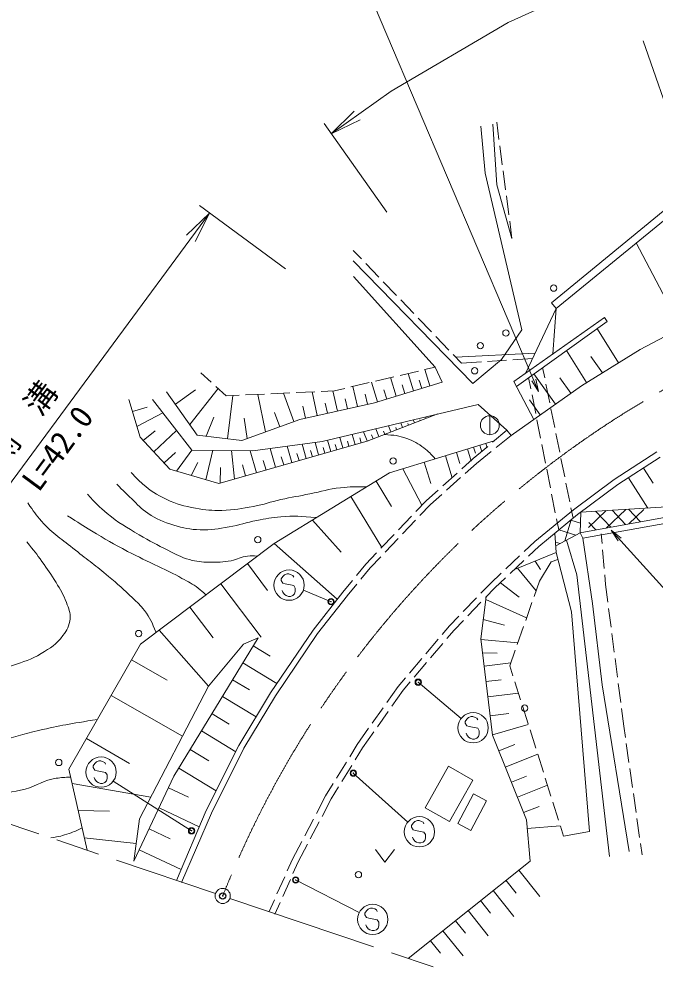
# Model space of a CAD drawing. Units: millimetres at full size, sheet at 1:1000; details may follow other scales. Extents: x 40000 to 680000, y 20000 to 380000.
# Drawn here: x 177992 to 228384, y 242920 to 317669 of the extents above; entities that cross this region are included whole.
import ezdxf
from ezdxf.enums import TextEntityAlignment as Align

# ---------------------------------------------------------------- set-up
doc = ezdxf.new("R2010")
doc.units = ezdxf.units.MM
doc.header["$LTSCALE"] = 1000
doc.header["$PDMODE"] = 32
doc.header["$PDSIZE"] = 500
doc.linetypes.add('CHAIN', pattern=[18.5, 12, -1.5, 3.5, -1.5])
for name, color, linetype, lineweight in [('M-BGD', 7, 'Continuous', 13), ('M-BMK', 2, 'CHAIN', 13), ('M-BMK-ROW', 30, 'Continuous', 13), ('M-BMK-SRVR', 3, 'Continuous', 13), ('M-STR-HTXT', 7, 'Continuous', 13), ('S-STR-HTXT', 7, 'Continuous', 13)]:
    doc.layers.add(name, color=color, linetype=linetype, lineweight=lineweight)
doc.layers.add('M-OTRS', color=6, linetype='Continuous')
doc.styles.add('ＭＳ ゴシック', font='')
doc.styles.get('ＭＳ ゴシック').set_extended_font_data('MS Gothic')

# ---------------------------------------------------------------- blocks, each defined once
blk = doc.blocks.new('open_arrow')
at = {"color": 0, "linetype": 'Continuous', "lineweight": -2}
blk.add_lwpolyline([(7.5, 1.25), (0, 0), (7.5, -1.25)], dxfattribs=at)

msp = doc.modelspace()

# ---------------------------------------------------------------- hatches: boundary and pattern name
at = {"layer": 'M-BGD'}
h = msp.add_hatch(dxfattribs=at)
h.set_pattern_fill('USER', color=256, style=0, pattern_type=2)
h.set_pattern_definition([(313.75, (225455, 278262), (722.34, 691.53), []), (43.75, (225455, 278262), (-691.53, 722.34), [])])
h.paths.add_polyline_path([(223139, 278652), (223105, 277107), (227442, 277894), (227504, 278925)])
h = msp.add_hatch(dxfattribs=at)
h.set_pattern_fill('USER', color=256, style=0, pattern_type=2)
h.set_pattern_definition([(73.12, (221441, 277010), (-956.9, 290.34), []), (163.12, (221441, 277010), (-290.34, -956.9), [])])
h.paths.add_polyline_path([(220509, 275954), (222440, 276986), (222488, 278612), (220436, 276951)])

# ---------------------------------------------------------------- linework, layer by layer
for p, q in [((227438, 315932), (230552, 306965)), ((215835, 309504), (216018, 308111)), ((216083, 307615), (216278, 306128)), ((216344, 305632), (216539, 304145)), ((216604, 303649), (216799, 302162)), ((220171, 295203), (230816, 303922)), ((220551, 294739), (231142, 303414)), ((216864, 301666), (217047, 300272)), ((230420, 293196), (226893, 299934)), ((204470, 299340), (205122, 298662)), ((205468, 298302), (206508, 297220)), ((206854, 296860), (207894, 295778)), ((208240, 295418), (209280, 294337)), ((220171, 295203), (220551, 294739)), ((209626, 293976), (210666, 292895)), ((225473, 290441), (223817, 293114)), ((211012, 292534), (212052, 291453)), ((212398, 291092), (213050, 290414)), ((212583, 290900), (218887, 291203)), ((217117, 290679), (218688, 290781)), ((222937, 288871), (221364, 291411)), ((224209, 289659), (223292, 290953)), ((210129, 289906), (210950, 290100)), ((213050, 290414), (214622, 290517)), ((215121, 290549), (216618, 290646)), ((219474, 290062), (219639, 289245)), ((192391, 289649), (193216, 288905)), ((206235, 288990), (207695, 289333)), ((208182, 289448), (209642, 289792)), ((209249, 288219), (208830, 289601)), ((210548, 288614), (210154, 289912)), ((220484, 287167), (218782, 289569)), ((193587, 288570), (194412, 287827)), ((204288, 288531), (205748, 288875)), ((204809, 286980), (204454, 288570)), ((206399, 287353), (205924, 288916)), ((207868, 287800), (207422, 289269)), ((208559, 288009), (208349, 288700)), ((209899, 288416), (209702, 289066)), ((218365, 289271), (218539, 288389)), ((219738, 288755), (220035, 287285)), ((221703, 288031), (220839, 289250)), ((190385, 287160), (191992, 288305)), ((191530, 285553), (193771, 288405)), ((194412, 287827), (195449, 287875)), ((194527, 284434), (194940, 287851)), ((195949, 287898), (197447, 287967)), ((197532, 284977), (196928, 287943)), ((197947, 287990), (199445, 288060)), ((199775, 285794), (198958, 288037)), ((199944, 288083), (201443, 288152)), ((201627, 286271), (201210, 288141)), ((201942, 288175), (202980, 288223)), ((203219, 286626), (202864, 288218)), ((202980, 288223), (203802, 288417)), ((205606, 287158), (205428, 287955)), ((207133, 287576), (206910, 288311)), ((218636, 287899), (218927, 286427)), ((202423, 286449), (202245, 287245)), ((204014, 286803), (203836, 287598)), ((219283, 286316), (218432, 287517)), ((186985, 286587), (188158, 286939)), ((187337, 285413), (189399, 286483)), ((198653, 285386), (198245, 286507)), ((200692, 286063), (200484, 286998)), ((220134, 286795), (220431, 285324)), ((192819, 284640), (193440, 286127)), ((196060, 284441), (195825, 286051)), ((208378, 285324), (208238, 285692)), ((208846, 285502), (208799, 285625)), ((209313, 285680), (209219, 285926)), ((209780, 285859), (209756, 285920)), ((210247, 286037), (210200, 286160)), ((215292, 286253), (215292, 284753)), ((219024, 285937), (219315, 284465)), ((187827, 284305), (188796, 285058)), ((188671, 283398), (190483, 285087)), ((205576, 284254), (205295, 284990)), ((206510, 284611), (206276, 285224)), ((206977, 284789), (206883, 285034)), ((207444, 284967), (207257, 285458)), ((207911, 285146), (207841, 285329)), ((215504, 284148), (216643, 285113)), ((216643, 285113), (216975, 284680)), ((220530, 284834), (220827, 283364)), ((201731, 283150), (201449, 284134)), ((202692, 283426), (202439, 284309)), ((203653, 283702), (203413, 284541)), ((204134, 283840), (204020, 284237)), ((204615, 283978), (204386, 284773)), ((205095, 284116), (204987, 284494)), ((206043, 284432), (205926, 284739)), ((214966, 284061), (215046, 283799)), ((215796, 283734), (216975, 284680)), ((189498, 282511), (190386, 283338)), ((190481, 281875), (191693, 283529)), ((192810, 281183), (193350, 283514)), ((195073, 281239), (194838, 283501)), ((196819, 281740), (196318, 283487)), ((198315, 282170), (197886, 283665)), ((199616, 282543), (199243, 283844)), ((200747, 282868), (200422, 283999)), ((201239, 283009), (201098, 283501)), ((202212, 283288), (202085, 283729)), ((203173, 283564), (203052, 283983)), ((212659, 283354), (212927, 282482)), ((213531, 283621), (213825, 282665)), ((213983, 282860), (215122, 283825)), ((214009, 283768), (214156, 283290)), ((214228, 282475), (215407, 283421)), ((214488, 283915), (214649, 283390)), ((219412, 283975), (219702, 282503)), ((225142, 281207), (228530, 283398)), ((197567, 281955), (197353, 282703)), ((198965, 282356), (198779, 283007)), ((200182, 282705), (200019, 283271)), ((210097, 282567), (210615, 280877)), ((211787, 283086), (212322, 281342)), ((213066, 282039), (213983, 282860)), ((220926, 282874), (221223, 281403)), ((225427, 280796), (228793, 282972)), ((191646, 281529), (192179, 282546)), ((193940, 280914), (193960, 282151)), ((195946, 281490), (195695, 282363)), ((208406, 282049), (209914, 279160)), ((213345, 281685), (214228, 282475)), ((219799, 282013), (220090, 280541)), ((227464, 282113), (228238, 280916)), ((206283, 281075), (207512, 279066)), ((211576, 280705), (212694, 281705)), ((211855, 280351), (212973, 281351)), ((221925, 278816), (225142, 281207)), ((226267, 281339), (227816, 278944)), ((210287, 279550), (211204, 280371)), ((221322, 280913), (221619, 279443)), ((222233, 278422), (225427, 280796)), ((204274, 279846), (206732, 275829)), ((210600, 279227), (211483, 280017)), ((220187, 280051), (220478, 278579)), ((209435, 278659), (210287, 279550)), ((209760, 278348), (210600, 279227)), ((218850, 276298), (221925, 278816)), ((221718, 278953), (221883, 278136)), ((208054, 277213), (209090, 278297)), ((219167, 275911), (222233, 278422)), ((220575, 278089), (220749, 277207)), ((201247, 277994), (203520, 275439)), ((208379, 276901), (209415, 277986)), ((206672, 275766), (207708, 276851)), ((224180, 276147), (224116, 276908)), ((198220, 276141), (203206, 271722)), ((206997, 275455), (208034, 276540)), ((218002, 275498), (218850, 276298)), ((218349, 275138), (219193, 275934)), ((205475, 274513), (206327, 275405)), ((205812, 274215), (206652, 275094)), ((216547, 274126), (217638, 275155)), ((217238, 274090), (220547, 275428)), ((224350, 274154), (224223, 275649)), ((196099, 274547), (197695, 272427)), ((204723, 273597), (205475, 274513)), ((216894, 273766), (217986, 274795)), ((218874, 274752), (219307, 274088)), ((219223, 273158), (220163, 274695)), ((220163, 274695), (220688, 274880)), ((199039, 273661), (198899, 273529)), ((199231, 273729), (199039, 273661)), ((199371, 273729), (199231, 273729)), ((199554, 273667), (199371, 273729)), ((199698, 273596), (199554, 273667)), ((199757, 273470), (199698, 273596)), ((205065, 273304), (205812, 274215)), ((215334, 272983), (216183, 273783)), ((217480, 274188), (218955, 272394)), ((224456, 272895), (224392, 273656)), ((193980, 272951), (197172, 268712)), ((198899, 273529), (198769, 273343)), ((198769, 273343), (198769, 273205)), ((198769, 273205), (198901, 273003)), ((198901, 273003), (199093, 272941)), ((199093, 272941), (199757, 272806)), ((203653, 272293), (204406, 273210)), ((204001, 272008), (204748, 272918)), ((214578, 272197), (215334, 272983)), ((215686, 272627), (216530, 273423)), ((216134, 273018), (217614, 271896)), ((218792, 271930), (219223, 273158)), ((224637, 271495), (224456, 272895)), ((198901, 272285), (198836, 272409)), ((199031, 272088), (198901, 272285)), ((199165, 272018), (199031, 272088)), ((199824, 272150), (199692, 272015)), ((199757, 272806), (199881, 272614)), ((199883, 272339), (199824, 272150)), ((199881, 272614), (199883, 272339)), ((201290, 269277), (203653, 272293)), ((214940, 271852), (215686, 272627)), ((199352, 271953), (199165, 272018)), ((199497, 271953), (199352, 271953)), ((199692, 272015), (199497, 271953)), ((201653, 269011), (204007, 272016)), ((213191, 270756), (214232, 271837)), ((213553, 270411), (214593, 271492)), ((214976, 271696), (218205, 270255)), ((218131, 270043), (218627, 271458)), ((191536, 271110), (193377, 268666)), ((224893, 269511), (224701, 270999)), ((212089, 269610), (212845, 270396)), ((212460, 269275), (213206, 270051)), ((214770, 270118), (216450, 269674)), ((189092, 269269), (193012, 264838)), ((197930, 264325), (201290, 269277)), ((211516, 268935), (212089, 269610)), ((211899, 268614), (212460, 269275)), ((217469, 268155), (217965, 269571)), ((198309, 264083), (201653, 269011)), ((210222, 267411), (211192, 268554)), ((214578, 268540), (217513, 268280)), ((225149, 267528), (224957, 269015)), ((196551, 268039), (197900, 267220)), ((210605, 267090), (211576, 268233)), ((216873, 266456), (217304, 267684)), ((186923, 266933), (189745, 265315)), ((208928, 265886), (209898, 267029)), ((214706, 267481), (215874, 267462)), ((225405, 265544), (225213, 267032)), ((195732, 266691), (198430, 265053)), ((209311, 265565), (210282, 266708)), ((214834, 266423), (216951, 266679)), ((217122, 265668), (216873, 266456)), ((208031, 264829), (208604, 265504)), ((194923, 265357), (196256, 264548)), ((207129, 263550), (208031, 264829)), ((208427, 264523), (208987, 265183)), ((214981, 265208), (216197, 265355)), ((217725, 263761), (217273, 265191)), ((225661, 263561), (225469, 265048)), ((185305, 264111), (190948, 260874)), ((194113, 264024), (196780, 262404)), ((195424, 260141), (197930, 264325)), ((195818, 259924), (198309, 264083)), ((207535, 263259), (208427, 264523)), ((215129, 263992), (217559, 264286)), ((205976, 261916), (206841, 263142)), ((218328, 261854), (217876, 263284)), ((193288, 262665), (194646, 261840)), ((206383, 261625), (207247, 262851)), ((213806, 262436), (213615, 262369)), ((213947, 262436), (213806, 262436)), ((214130, 262374), (213947, 262436)), ((214273, 262304), (214130, 262374)), ((215310, 262496), (216806, 262677)), ((225905, 261665), (225725, 263065)), ((213474, 262236), (213345, 262050)), ((213345, 262050), (213345, 261913)), ((213345, 261913), (213477, 261710)), ((213615, 262369), (213474, 262236)), ((213477, 261710), (213669, 261648)), ((213669, 261648), (214332, 261513)), ((214333, 262177), (214273, 262304)), ((215491, 260999), (218339, 261818)), ((226030, 260791), (225905, 261665)), ((192462, 261306), (195180, 259656)), ((204785, 260228), (205688, 261508)), ((205203, 259953), (206094, 261217)), ((213477, 260992), (213412, 261116)), ((213606, 260795), (213477, 260992)), ((214332, 261513), (214457, 261321)), ((214459, 261046), (214400, 260857)), ((214457, 261321), (214459, 261046)), ((218931, 259947), (218479, 261378)), ((183342, 260689), (186764, 258726)), ((192832, 254990), (195424, 260141)), ((204192, 259263), (204785, 260228)), ((213741, 260725), (213606, 260795)), ((213927, 260660), (213741, 260725)), ((214073, 260660), (213927, 260660)), ((214268, 260722), (214073, 260660)), ((214400, 260857), (214268, 260722)), ((216000, 259715), (217282, 260233)), ((226312, 258811), (226101, 260296)), ((191565, 259830), (193042, 258933)), ((193241, 254800), (195818, 259924)), ((204618, 259002), (205203, 259953)), ((216518, 258433), (219082, 259469)), ((219534, 258040), (219082, 259471)), ((184005, 258728), (183876, 258541)), ((184146, 258860), (184005, 258728)), ((184337, 258927), (184146, 258860)), ((184478, 258927), (184337, 258927)), ((184661, 258865), (184478, 258927)), ((184804, 258795), (184661, 258865)), ((184864, 258668), (184804, 258795)), ((203144, 257559), (203930, 258837)), ((183876, 258541), (183876, 258404)), ((183876, 258404), (184008, 258201)), ((184008, 258201), (184200, 258139)), ((184200, 258139), (184864, 258004)), ((184864, 258004), (184988, 257812)), ((190669, 258353), (193622, 256559)), ((203571, 257298), (204356, 258576)), ((226595, 256831), (226383, 258316)), ((182204, 257142), (188436, 256050)), ((184008, 257483), (183943, 257608)), ((184137, 257286), (184008, 257483)), ((184272, 257216), (184137, 257286)), ((184458, 257151), (184272, 257216)), ((184604, 257151), (184458, 257151)), ((184799, 257213), (184604, 257151)), ((184931, 257348), (184799, 257213)), ((184990, 257537), (184931, 257348)), ((184988, 257812), (184990, 257537)), ((216998, 257243), (218188, 257724)), ((220137, 256133), (219685, 257564)), ((189846, 256797), (191439, 256044)), ((202289, 256168), (202882, 257133)), ((202724, 255921), (203309, 256872)), ((217479, 256053), (219858, 257015)), ((201558, 254771), (202289, 256168)), ((202001, 254539), (202724, 255921)), ((220740, 254226), (220288, 255657)), ((226877, 254851), (226665, 256336)), ((182686, 254990), (185179, 254939)), ((189093, 255204), (192279, 253698)), ((190470, 249473), (192832, 254990)), ((217971, 254835), (219189, 255327)), ((190884, 249296), (193241, 254800)), ((200631, 252999), (201326, 254328)), ((209551, 254205), (209359, 254138)), ((209691, 254205), (209551, 254205)), ((209875, 254143), (209691, 254205)), ((227159, 252871), (226948, 254356)), ((188311, 253550), (189965, 252768)), ((201074, 252766), (201769, 254096)), ((209219, 254005), (209089, 253819)), ((209089, 253819), (209089, 253682)), ((209089, 253682), (209222, 253479)), ((209359, 254138), (209219, 254005)), ((209222, 253479), (209413, 253417)), ((209413, 253417), (210077, 253282)), ((210018, 254073), (209875, 254143)), ((210077, 253946), (210018, 254073)), ((218259, 253568), (220876, 253795)), ((221140, 252962), (220891, 253750)), ((183169, 252837), (187285, 252379)), ((209221, 252761), (209157, 252885)), ((209351, 252564), (209221, 252761)), ((210077, 253282), (210201, 253090)), ((210204, 252815), (210144, 252626)), ((210201, 253090), (210204, 252815)), ((199669, 251159), (200400, 252556)), ((200119, 250941), (200842, 252323)), ((209486, 252494), (209351, 252564)), ((209672, 252429), (209486, 252494)), ((209818, 252429), (209672, 252429)), ((210012, 252491), (209818, 252429)), ((210144, 252626), (210012, 252491)), ((227355, 251503), (227230, 252377)), ((187529, 251896), (190838, 250332)), ((199249, 250220), (199669, 251159)), ((206238, 251905), (206988, 250905)), ((206988, 250905), (207738, 251905)), ((199702, 250009), (200119, 250941)), ((198433, 248394), (199045, 249763)), ((217589, 250288), (219258, 248201)), ((198886, 248183), (199498, 249552)), ((216571, 249474), (217385, 248456)), ((215552, 248660), (217181, 246623)), ((197809, 246998), (198229, 247938)), ((198265, 246794), (198682, 247726)), ((214559, 247866), (215353, 246872)), ((205522, 247066), (205392, 246880)), ((205392, 246880), (205392, 246742)), ((205392, 246742), (205524, 246540)), ((205662, 247198), (205522, 247066)), ((205854, 247266), (205662, 247198)), ((205994, 247266), (205854, 247266)), ((206178, 247204), (205994, 247266)), ((206321, 247134), (206178, 247204)), ((206380, 247007), (206321, 247134)), ((213566, 247072), (215154, 245085)), ((205524, 245822), (205459, 245946)), ((205524, 246540), (205716, 246478)), ((205716, 246478), (206380, 246343)), ((206380, 246343), (206504, 246151)), ((206504, 246151), (206507, 245876)), ((212573, 246277), (213367, 245284)), ((205654, 245625), (205524, 245822)), ((205789, 245555), (205654, 245625)), ((205975, 245490), (205789, 245555)), ((206120, 245490), (205975, 245490)), ((206315, 245552), (206120, 245490)), ((206447, 245687), (206315, 245552)), ((206507, 245876), (206447, 245687)), ((211579, 245483), (213168, 243497)), ((210586, 244689), (211380, 243696))]:
    msp.add_line(p, q, dxfattribs=at)
for points in [[(204470, 298510), (213947, 288816), (216210, 290694), (217833, 293042), (214933, 305467), (214592, 309182)], [(215531, 309324), (215834, 304523), (217047, 300272)], [(216975, 284680), (222548, 288630), (227188, 291504), (232568, 294320), (238262, 296710), (242190, 298189), (248197, 299895), (253036, 301004), (259298, 301971), (263597, 302340), (269375, 302481), (273075, 302337), (279024, 301710), (289783, 300028), (310697, 296920)], [(189687, 288141), (192120, 284725), (195663, 284297), (200232, 285961), (206168, 287283), (211505, 288904), (210950, 290100), (204505, 297274)], [(218152, 289642), (220551, 294739), (220275, 291145)], [(218771, 285953), (217191, 288962), (224365, 294041), (224593, 293713), (217393, 288578)], [(186698, 287544), (187594, 284555), (189942, 282035), (193827, 280881), (205569, 284252), (211181, 286394)], [(216643, 285113), (214365, 287153), (202025, 284210), (196517, 283485), (191693, 283529), (188577, 287543)], [(222670, 276551), (236527, 279033), (241708, 281238), (247686, 283143), (252440, 284252), (258047, 285048)], [(183388, 251861), (181952, 258266), (187633, 268170), (198202, 276130), (207340, 281722), (215649, 284271)], [(222440, 276986), (236072, 279460), (222488, 278612)], [(220509, 275954), (222440, 276986), (222488, 278612)], [(220436, 276951), (220547, 275428), (221756, 270731), (223189, 253346), (221140, 252962)], [(222440, 276986), (222670, 276551), (223431, 271400), (224198, 264953), (226330, 251759)], [(221371, 276415), (222183, 273656), (224783, 251367)], [(208827, 243283), (218481, 251002), (218197, 254275), (215495, 260965), (214572, 268594), (215005, 271920)]]:
    msp.add_lwpolyline(points, dxfattribs=at)
for points in [[(187102, 250992), (190277, 257709), (196941, 268680), (195788, 268168), (193012, 264838), (187544, 254336)], [(212106, 254132), (213947, 257415), (212012, 258500), (210170, 255218)], [(212751, 253980), (214004, 256314), (215041, 255757), (213788, 253423)]]:
    msp.add_lwpolyline(points, close=True, dxfattribs=at)
for centre, radius in [((215292, 285503), 750), ((199394, 272841), 1200), ((202717, 271529), 200), ((209619, 265158), 200), ((213970, 261548), 1200), ((184501, 258040), 1200), ((204479, 257957), 200), ((209714, 253317), 1200), ((191669, 253392), 200), ((199909, 249504), 200), ((206017, 246378), 1200)]:
    msp.add_circle(centre, radius, dxfattribs=at)
for points, knots in [([(206930, 284771), (207739, 284705), (208061, 284694), (208728, 284439), (209289, 284224), (209600, 284065), (210076, 283699), (210461, 283402), (210603, 283257), (210974, 282837)], [0, 0, 0, 0, 1, 1, 1, 2, 2, 2, 3, 3, 3, 3]), ([(186898, 281750), (187285, 281306), (187430, 281170), (187809, 280839), (188456, 280272), (188883, 280015), (189659, 279643), (190518, 279230), (191055, 279100), (191992, 278930), (192794, 278785), (193256, 278734), (194070, 278759), (195056, 278789), (195607, 278886), (196575, 279072), (197431, 279235), (197889, 279422), (198739, 279612), (199634, 279813), (200144, 279888), (201044, 280067), (201990, 280255), (202505, 280450), (203464, 280550), (204271, 280634), (204577, 280638), (205540, 280620)], [0, 0, 0, 0, 1, 1, 1, 2, 2, 2, 3, 3, 3, 4, 4, 4, 5, 5, 5, 6, 6, 6, 7, 7, 7, 8, 8, 8, 9, 9, 9, 9]), ([(185759, 280839), (186307, 280270), (186457, 280115), (186926, 279672), (187412, 279212), (187646, 278898), (188207, 278533), (188944, 278052), (189412, 277843), (190256, 277593), (191057, 277355), (191527, 277251), (192362, 277222), (193255, 277192), (193757, 277305), (194639, 277450), (195507, 277592), (195968, 277793), (196831, 277961), (197570, 278106), (197988, 278179), (198738, 278246), (199842, 278344), (200263, 278288), (201575, 278194)], [0, 0, 0, 0, 1, 1, 1, 2, 2, 2, 3, 3, 3, 4, 4, 4, 5, 5, 5, 6, 6, 6, 7, 7, 7, 8, 8, 8, 8]), ([(183425, 280043), (184101, 279293), (184337, 279060), (184990, 278505), (185894, 277736), (186504, 277435), (187523, 276825), (188389, 276306), (188893, 276045), (189800, 275601), (190453, 275280), (190808, 275059), (191508, 274860), (192090, 274695), (192439, 274672), (193045, 274661), (193735, 274648), (194128, 274662), (194809, 274774), (195323, 274858), (195572, 275094), (196090, 275144), (196404, 275173), (196536, 275178), (196898, 275148)], [0, 0, 0, 0, 1, 1, 1, 2, 2, 2, 3, 3, 3, 4, 4, 4, 5, 5, 5, 6, 6, 6, 7, 7, 7, 8, 8, 8, 8]), ([(178714, 279346), (179158, 278651), (179338, 278434), (179795, 277894), (180683, 276848), (181409, 276487), (182470, 275617), (183480, 274789), (184095, 274385), (185088, 273538), (185849, 272889), (186279, 272527), (186995, 271830), (187379, 271457), (187606, 271256), (187934, 270833), (188406, 270226), (188512, 269913), (188865, 269098)], [0, 0, 0, 0, 1, 1, 1, 2, 2, 2, 3, 3, 3, 4, 4, 4, 5, 5, 5, 6, 6, 6, 6]), ([(181845, 278335), (182754, 277747), (183000, 277595), (183752, 277139), (184846, 276476), (185466, 276113), (186598, 275516), (187539, 275019), (188093, 274794), (189045, 274320), (189774, 273957), (190196, 273781), (190905, 273380), (191417, 273090), (191731, 272963), (192195, 272602), (192446, 272406), (192540, 272332), (192812, 272071)], [0, 0, 0, 0, 1, 1, 1, 2, 2, 2, 3, 3, 3, 4, 4, 4, 5, 5, 5, 6, 6, 6, 6]), ([(174071, 265016), (174836, 265550), (175109, 265763), (175864, 266054), (176476, 266290), (176867, 266268), (177487, 266481), (178397, 266793), (178940, 266924), (179764, 267420), (180508, 267867), (180943, 268154), (181472, 268842), (181819, 269292), (181985, 269615), (182042, 270180), (182093, 270690), (181932, 270979), (181758, 271461), (181519, 272120), (181287, 272450), (180933, 273055), (180540, 273726), (180276, 274075), (179823, 274706), (179374, 275332), (179214, 275534), (178628, 276272)], [0, 0, 0, 0, 1, 1, 1, 2, 2, 2, 3, 3, 3, 4, 4, 4, 5, 5, 5, 6, 6, 6, 7, 7, 7, 8, 8, 8, 9, 9, 9, 9]), ([(172262, 259352), (174238, 259904), (174740, 260046), (176333, 260475), (177588, 260813), (178285, 261028), (179549, 261328), (181355, 261757), (181982, 261843), (184216, 262214)], [0, 0, 0, 0, 1, 1, 1, 2, 2, 2, 3, 3, 3, 3]), ([(173816, 255089), (174663, 255612), (174975, 255781), (175776, 256092), (176789, 256484), (177443, 256409), (178490, 256698), (179473, 256970), (179947, 257412), (180957, 257552), (181398, 257612), (181579, 257640), (182093, 257635)], [0, 0, 0, 0, 1, 1, 1, 2, 2, 2, 3, 3, 3, 4, 4, 4, 4]), ([(180526, 252827), (181208, 252958), (181430, 252989), (181981, 253187), (182386, 253332), (182535, 253396), (182993, 253622)], [0, 0, 0, 0, 1, 1, 1, 2, 2, 2, 2])]:
    msp.add_open_spline(points, degree=3, knots=knots, dxfattribs=at)
for p in [(202717, 271529), (209619, 265158), (204479, 257957), (191669, 253392), (199909, 249504)]:
    msp.add_point(p, dxfattribs=at)
at = {"layer": 'M-BMK'}
for p, q in [((168201, 256983), (193568, 248428)), ((194705, 248045), (220268, 239425))]:
    msp.add_line(p, q, dxfattribs=at)
msp.add_arc((268489, 218712), 80000, 81.13611, 158.34218, dxfattribs=at)
at = {"layer": 'M-BMK-ROW'}
for centre in [(220352, 296355), (216565, 292798), (214544, 291802), (214088, 289810), (207632, 282667), (196914, 276436), (187476, 269009), (218056, 263104), (181155, 258806), (204887, 249924)]:
    msp.add_circle(centre, 250, dxfattribs=at)
at = {"layer": 'M-BMK-SRVR'}
msp.add_circle((194136, 248237), 600, dxfattribs=at)
at = {"layer": 'M-OTRS'}
msp.add_point((194136, 248237), dxfattribs=at)
at = {"layer": 'M-STR-HTXT'}
for p, q in [((216735, 317371), (228066, 322535)), ((207484, 311940), (216735, 317371)), ((202738, 308576), (207484, 311940)), ((207133, 302375), (202160, 309392)), ((199097, 297869), (192288, 302891)), ((167015, 266946), (193092, 302298)), ((202717, 271529), (200527, 272446)), ((209619, 265158), (213025, 262289)), ((204479, 257957), (208795, 254088)), ((191669, 253392), (185460, 257319)), ((199909, 249504), (204956, 246938))]:
    msp.add_line(p, q, dxfattribs=at)
at = {"layer": 'S-STR-HTXT'}
for points in [[(219160, 288172), (204739, 322077), (180205, 322077)], [(224900, 277187), (231006, 270454), (247506, 270454)]]:
    msp.add_lwpolyline(points, dxfattribs=at)

# ---------------------------------------------------------------- block references
at = {"layer": 'M-STR-HTXT', "xscale": 333, "yscale": 333}
for p, rotation in [((202738, 308576), 35.3), ((193092, 302298), 233.6)]:
    msp.add_blockref('open_arrow', p, dxfattribs=dict(at, rotation=rotation))
at = {"layer": 'S-STR-HTXT', "xscale": 133, "yscale": 133}
for p, rotation in [((219160, 288172), 113), ((224900, 277187), 312.2)]:
    msp.add_blockref('open_arrow', p, dxfattribs=dict(at, rotation=rotation))

# ---------------------------------------------------------------- texts
at = {"layer": 'M-STR-HTXT', "style": 'ＭＳ ゴシック'}
msp.add_text('側\u3000溝', height=1833, rotation=53.368, dxfattribs=at).set_placement((175984, 282647), align=Align.MIDDLE_LEFT)
msp.add_text('L=42.0', height=1833, rotation=53.585, dxfattribs=at).set_placement((182226, 282809), align=Align.BOTTOM_CENTER)

doc.saveas('drawing.dxf')
